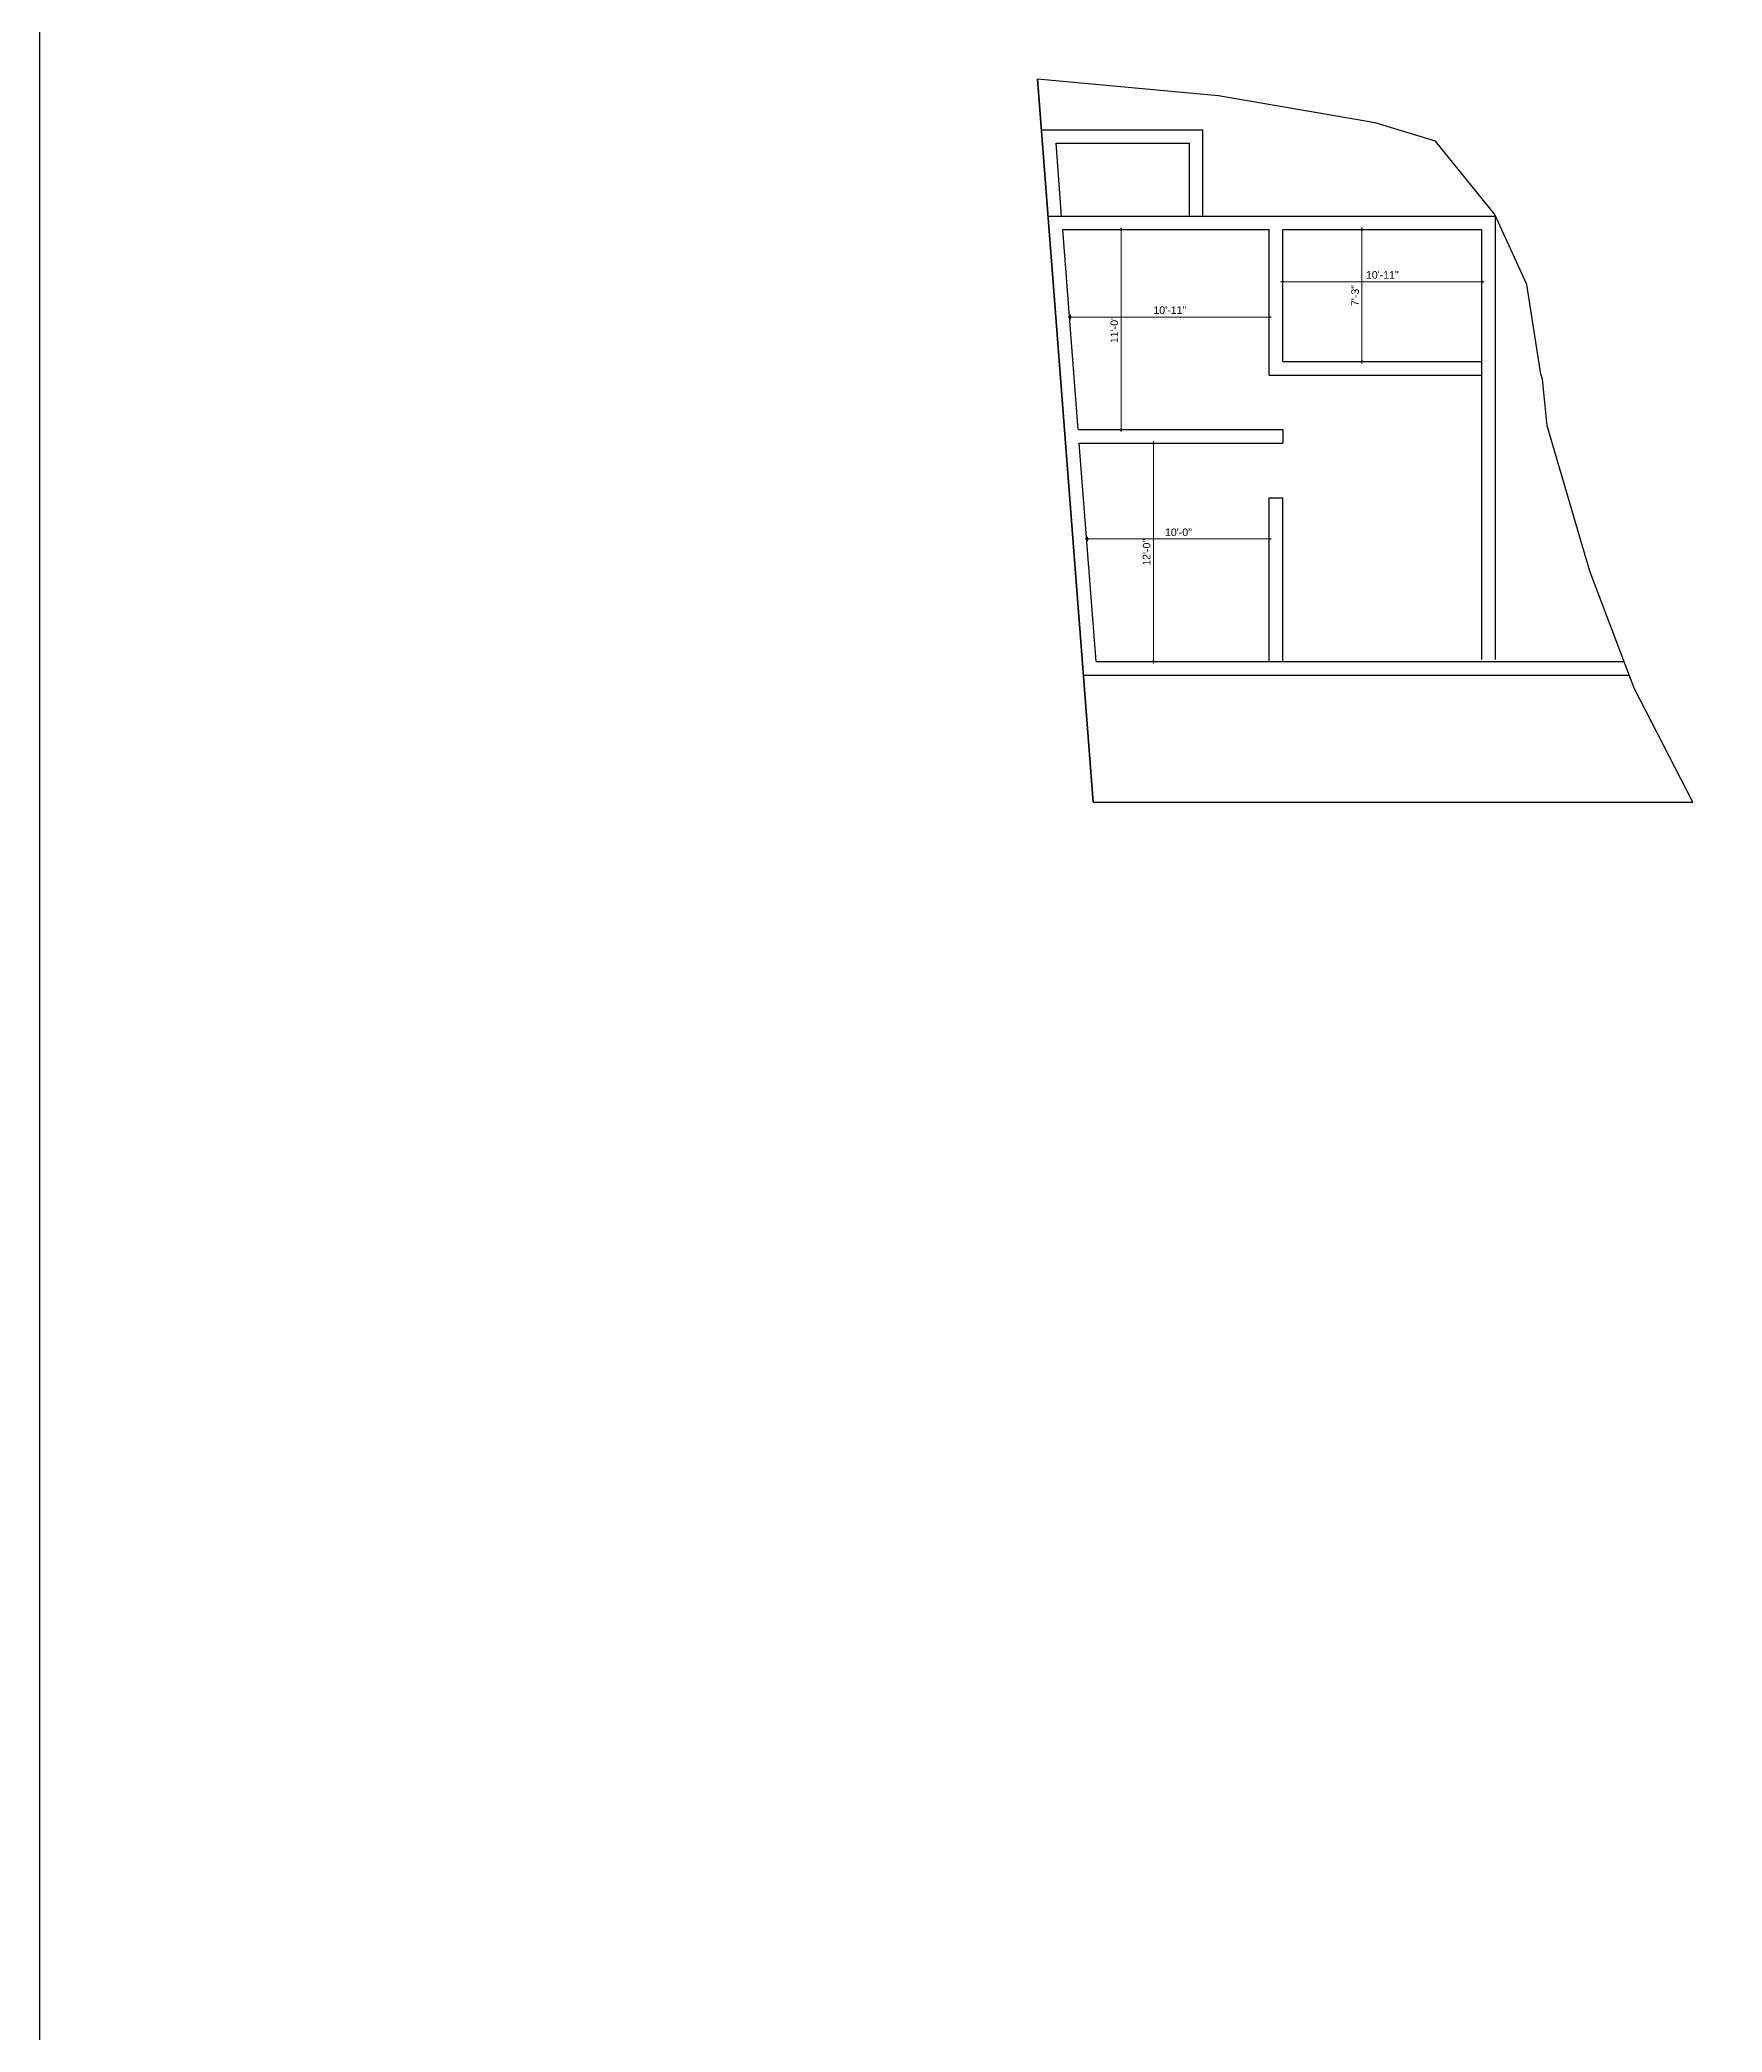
# Model space of a CAD drawing. Header units: inches. Extents: x 100101 to 119806, y -2288 to 8641.
# Drawn here: x 107653 to 108764, y 3177 to 4492 of the extents above; entities that cross this region are included whole.
import ezdxf

# ---------------------------------------------------------------- set-up
doc = ezdxf.new("R2010")
doc.units = ezdxf.units.IN
doc.header["$LTSCALE"] = 0.5
doc.header["$MEASUREMENT"] = 0
doc.header["$PDMODE"] = 66
doc.layers.add('hatch', color=9, linetype='Continuous', lineweight=0)
doc.layers.add('Toilet', color=7, linetype='Continuous', lineweight=25)
doc.styles.get("Standard").update_dxf_attribs({"font": 'arial.ttf'})
doc.dimstyles.new('S8', dxfattribs={"dimtxt": 5, "dimasz": 1, "dimexe": 6, "dimexo": 18, "dimgap": 1.9375, "dimtad": 1, "dimdec": 0, "dimzin": 3, "dimdsep": 46, "dimlunit": 4, "dimtxsty": 'Standard', "dimblk": 'dot 2', "dimcen": 12, "dimse1": 1, "dimse2": 1, "dimclrd": 1, "dimclre": 1, "dimclrt": 256, "dimadec": 0, "dimazin": 0, "dimtfac": 0.75, "dimtdec": 0, "dimtix": 1, "dimtmove": 1, "dimatfit": 3, "dimldrblk": 'DOT', "dimfxl": 1, "dimtolj": 1, "dimtzin": 0, "dimlwd": 9, "dimlwe": 9, "dimarcsym": 0})

# ---------------------------------------------------------------- blocks, each defined once
blk = doc.blocks.new('dot1')
at = {"layer": 'hatch'}
h = blk.add_hatch(color=256, dxfattribs=at)
edge = h.paths.add_edge_path()
edge.add_arc((0, 0), 1, 0, 360)
for p, q in [((3, 0), (-3, 0)), ((0, 3), (0, -3))]:
    blk.add_line(p, q, dxfattribs=at)
blk.add_circle((0, 0), 1, dxfattribs=at)
blk = doc.blocks.new('dot 2')
at = {"layer": 'hatch', "xscale": 0.5, "yscale": 0.5, "zscale": 0.5}
blk.add_blockref('dot1', (0, 0), dxfattribs=at)
blk = doc.blocks.new('*D806')
at = {"layer": 'Defpoints', "color": 0, "transparency": 16777216}
for p in [(108396.7, 4366.6), (108367, 4234.6), (108396.7, 4234.6)]:
    blk.add_point(p, dxfattribs=at)
at = {"layer": 'Toilet', "color": 1, "lineweight": 9, "transparency": 16777216}
blk.add_line((108367, 4365.6), (108367, 4235.6), dxfattribs=at)
for p, rotation in [((108367, 4366.6), 90), ((108367, 4234.6), 270)]:
    blk.add_blockref('dot 2', p, dxfattribs=dict(at, rotation=rotation))
at = {"layer": 'Toilet', "transparency": 16777216, "insert": (108362.6, 4300.6), "char_height": 5, "attachment_point": 5, "rotation": 90}
blk.add_mtext('\\A1;11\'-0"', dxfattribs=at)
blk = doc.blocks.new('_Dot')
at = {"color": 0, "linetype": 'ByBlock', "lineweight": -2}
blk.add_line((-0.5, 0), (-1, 0), dxfattribs=at)
at = {"color": 0, "linetype": 'ByBlock', "const_width": 0.5}
blk.add_lwpolyline([(-0.25, 0, 1), (0.25, 0, 1)], format="xyb", close=True, dxfattribs=at)
blk = doc.blocks.new('*D807')
at = {"layer": 'Defpoints', "color": 0, "transparency": 16777216}
for p in [(108333.6, 4308.9), (108333.6, 4300.6), (108464.8, 4300.6)]:
    blk.add_point(p, dxfattribs=at)
at = {"layer": 'Toilet', "color": 1, "lineweight": 9, "transparency": 16777216}
blk.add_line((108463.8, 4308.9), (108334.6, 4308.9), dxfattribs=at)
at = {"layer": 'Toilet', "color": 1, "lineweight": 9, "transparency": 16777216, "rotation": 180}
blk.add_blockref('dot 2', (108333.6, 4308.9), dxfattribs=at)
at = {"layer": 'Toilet', "color": 1, "lineweight": 9, "transparency": 16777216}
blk.add_blockref('dot 2', (108464.8, 4308.9), dxfattribs=at)
at = {"layer": 'Toilet', "transparency": 16777216, "insert": (108399.2, 4313.4), "char_height": 5, "attachment_point": 5}
blk.add_mtext('\\A1;10\'-11"', dxfattribs=at)
blk = doc.blocks.new('*D808')
at = {"layer": 'Defpoints', "color": 0, "transparency": 16777216}
for p in [(108344.9, 4162.4), (108344.9, 4153.6), (108464.8, 4153.6)]:
    blk.add_point(p, dxfattribs=at)
at = {"layer": 'Toilet', "color": 1, "lineweight": 9, "transparency": 16777216}
blk.add_line((108463.8, 4162.4), (108345.9, 4162.4), dxfattribs=at)
at = {"layer": 'Toilet', "color": 1, "lineweight": 9, "transparency": 16777216, "rotation": 180}
blk.add_blockref('dot 2', (108344.9, 4162.4), dxfattribs=at)
at = {"layer": 'Toilet', "color": 1, "lineweight": 9, "transparency": 16777216}
blk.add_blockref('dot 2', (108464.8, 4162.4), dxfattribs=at)
at = {"layer": 'Toilet', "transparency": 16777216, "insert": (108404.9, 4166.8), "char_height": 5, "attachment_point": 5}
blk.add_mtext('\\A1;10\'-0"', dxfattribs=at)
blk = doc.blocks.new('*D809')
at = {"layer": 'Defpoints', "color": 0, "transparency": 16777216}
for p in [(108402.1, 4225.6), (108388.4, 4081.6), (108402.1, 4081.6)]:
    blk.add_point(p, dxfattribs=at)
at = {"layer": 'Toilet', "color": 1, "lineweight": 9, "transparency": 16777216}
blk.add_line((108388.4, 4224.6), (108388.4, 4082.6), dxfattribs=at)
for p, rotation in [((108388.4, 4225.6), 90), ((108388.4, 4081.6), 270)]:
    blk.add_blockref('dot 2', p, dxfattribs=dict(at, rotation=rotation))
at = {"layer": 'Toilet', "transparency": 16777216, "insert": (108383.9, 4153.6), "char_height": 5, "attachment_point": 5, "rotation": 90}
blk.add_mtext('\\A1;12\'-0"', dxfattribs=at)
blk = doc.blocks.new('*D811')
at = {"layer": 'Defpoints', "color": 0, "transparency": 16777216}
for p in [(108605.3, 4332.2), (108473.8, 4279.6), (108605.3, 4279.6)]:
    blk.add_point(p, dxfattribs=at)
at = {"layer": 'Toilet', "color": 1, "lineweight": 9, "transparency": 16777216}
blk.add_line((108474.8, 4332.2), (108604.3, 4332.2), dxfattribs=at)
at = {"layer": 'Toilet', "color": 1, "lineweight": 9, "transparency": 16777216, "rotation": 180}
blk.add_blockref('dot 2', (108473.8, 4332.2), dxfattribs=at)
at = {"layer": 'Toilet', "color": 1, "lineweight": 9, "transparency": 16777216}
blk.add_blockref('dot 2', (108605.3, 4332.2), dxfattribs=at)
at = {"layer": 'Toilet', "transparency": 16777216, "insert": (108539.5, 4336.7), "char_height": 5, "attachment_point": 5}
blk.add_mtext('\\A1;10\'-11"', dxfattribs=at)

msp = doc.modelspace()

# ---------------------------------------------------------------- linework, layer by layer
at = {"layer": 'Toilet'}
for p, q in [((108348.6, 3988.6), (108311.8, 4466)), ((108314.4, 4432.6), (108421.1, 4432.6)), ((108421.1, 4375.6), (108421.1, 4432.6)), ((108327.8, 4375.6), (108324.1, 4423.6)), ((108324.1, 4423.6), (108412.1, 4423.6)), ((108412.1, 4375.6), (108412.1, 4423.6)), ((108318.8, 4375.6), (108614.3, 4375.6)), ((108328.5, 4366.6), (108464.8, 4366.6)), ((108338.7, 4234.6), (108328.5, 4366.6)), ((108464.8, 4270.6), (108464.8, 4366.6)), ((108473.8, 4366.6), (108605.3, 4366.6)), ((108473.8, 4279.6), (108473.8, 4366.6)), ((108605.3, 4082.8), (108605.3, 4366.6)), ((108614.3, 4082.8), (108614.3, 4375.6)), ((108473.8, 4279.6), (108605.3, 4279.6)), ((108464.8, 4270.6), (108473.8, 4270.6)), ((108473.8, 4270.6), (108605.3, 4270.6)), ((108338.7, 4234.6), (108473.8, 4234.6)), ((108350.5, 4081.6), (108339.4, 4225.6)), ((108339.4, 4225.6), (108473.8, 4225.6)), ((108473.8, 4234.6), (108473.8, 4225.6)), ((108464.8, 4081.6), (108464.8, 4189.6)), ((108464.8, 4189.6), (108473.8, 4189.6)), ((108473.8, 4081.6), (108473.8, 4189.6)), ((108350.5, 4081.6), (108699, 4081.6)), ((108342.1, 4072.6), (108702.4, 4072.6)), ((108348.6, 3988.6), (108744.6, 3988.6))]:
    msp.add_line(p, q, dxfattribs=at)
at = {"layer": 'Toilet', "color": 3}
msp.add_lwpolyline([(107653.2, 6932.2), (111082.9, 6932.2), (111082.9, -2287.9), (107653.2, -2287.9)], close=True, dxfattribs=at)
at = {"layer": 'Toilet'}
msp.add_lwpolyline([(108645.3, 4268), (108644.2, 4271.3), (108634.9, 4330.4), (108613.8, 4376.7), (108574.6, 4425.1), (108534.8, 4437.2), (108431.3, 4455), (108311.8, 4466), (108348.6, 3988.6), (108744.6, 3988.6), (108705.7, 4063.9), (108676.5, 4141.2), (108648.4, 4237.2)], close=True, dxfattribs=at)

# ---------------------------------------------------------------- dimensions: what is measured, and where the dimension line sits
for base, p1, p2, picture, middle in [((108367, 4234.6), (108396.7, 4366.6), (108396.7, 4234.6), '*D806', (108362.6, 4300.6)), ((108388.4, 4081.6), (108402.1, 4225.6), (108402.1, 4081.6), '*D809', (108383.9, 4153.6))]:
    dim = msp.add_linear_dim(base=base, p1=p1, p2=p2, angle=90, dimstyle='S8', override={"dimfxl": 2, "dimfxlon": 1, "dimarcsym": 1}, dxfattribs=at)
    dim.commit()
    dim.dimension.update_dxf_attribs({"geometry": picture, "text_midpoint": middle})
msp.add_linear_dim(base=(108526, 4366.6), p1=(108537.7, 4279.6), p2=(108537.7, 4366.6), angle=90, dimstyle='S8', override={"dimfxl": 2, "dimfxlon": 1, "dimarcsym": 1}, dxfattribs=at).render()
for base, p1, p2, picture, middle in [((108605.2803, 4332.1822), (108473.8102, 4279.6176), (108605.2803, 4279.6176), '*D811', (108539.5452, 4336.6726)), ((108333.6, 4308.9), (108464.8, 4300.6), (108333.6, 4300.6), '*D807', (108399.2, 4313.4)), ((108344.9, 4162.4), (108464.8, 4153.6), (108344.9, 4153.6), '*D808', (108404.9, 4166.8))]:
    dim = msp.add_linear_dim(base=base, p1=p1, p2=p2, dimstyle='S8', override={"dimfxl": 2, "dimfxlon": 1, "dimarcsym": 1}, dxfattribs=at)
    dim.commit()
    dim.dimension.update_dxf_attribs({"geometry": picture, "text_midpoint": middle})

doc.saveas('drawing.dxf')
